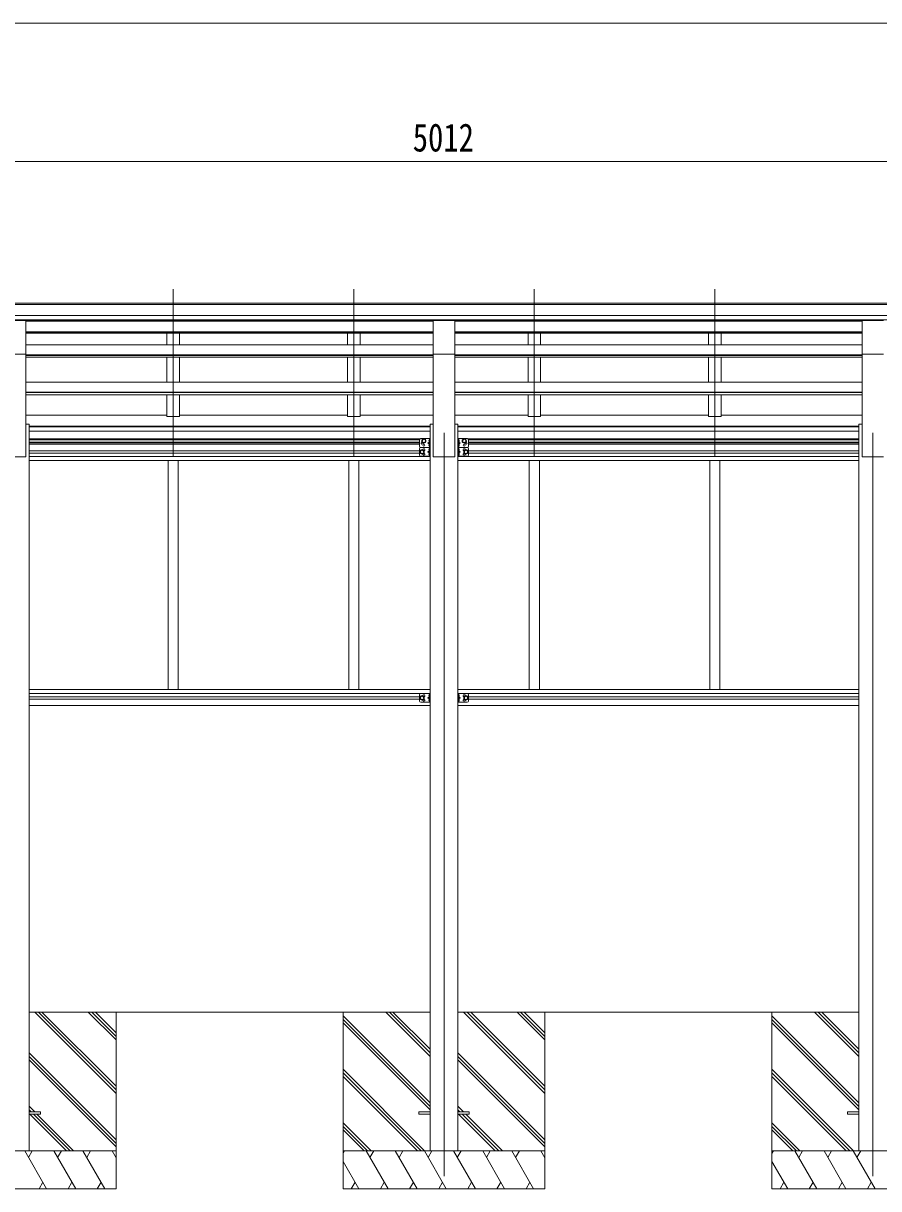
# Model space of a CAD drawing. Units: millimetres at full size; details may follow other scales. Extents: x -8385 to 8479, y -5853 to 5787.
# Drawn here: x 3158 to 6550, y -2838 to 1780 of the extents above; entities that cross this region are included whole.
import ezdxf
from ezdxf.enums import TextEntityAlignment as Align

# ---------------------------------------------------------------- set-up
doc = ezdxf.new("R2010")
doc.units = ezdxf.units.MM
doc.header["$LTSCALE"] = 30
for name, color, linetype, lineweight in [('0-0_0', 7, 'Continuous', 9), ('0-1_本体', 4, 'Continuous', 9), ('0-2_部品', 7, 'Continuous', 9), ('0-8_PARTS2', 2, 'Continuous', 9), ('0-A_寸法', 6, 'Continuous', 9), ('1-1_GLASS', 4, 'Continuous', 9), ('1-2_GLASS_SEAL', 7, 'Continuous', 9)]:
    doc.layers.add(name, color=color, linetype=linetype, lineweight=lineweight)
doc.styles.add('ＭＳ ゴシック', font='')
doc.styles.get('ＭＳ ゴシック').set_extended_font_data('MS Gothic')

msp = doc.modelspace()

# ---------------------------------------------------------------- linework, layer by layer
at = {"layer": '0-0_0'}
for p, q in [((4771.5, -2138.5), (3181.5, -2138.5)), ((3526.5, -2460.96), (3204.04, -2138.5)), ((3526.5, -2446.81), (3218.18, -2138.5)), ((3526.5, -2432.67), (3232.32, -2138.5)), ((3526.5, -2248.83), (3416.17, -2138.5)), ((3526.5, -2234.68), (3430.31, -2138.5)), ((3526.5, -2220.54), (3444.45, -2138.5)), ((3526.5, -2138.5), (3526.5, -2838.5)), ((4426.5, -2138.5), (4426.5, -2838.5)), ((4771.5, -2498.17), (4426.5, -2153.18)), ((4771.5, -2512.31), (4426.5, -2167.32)), ((4771.5, -2314.33), (4595.67, -2138.5)), ((4771.5, -2300.18), (4609.81, -2138.5)), ((4771.5, -2286.04), (4623.95, -2138.5)), ((6471.5, -2138.5), (4881.5, -2138.5)), ((5226.5, -2460.96), (4904.04, -2138.5)), ((5226.5, -2446.81), (4918.18, -2138.5)), ((5226.5, -2432.67), (4932.32, -2138.5)), ((5226.5, -2248.83), (5116.17, -2138.5)), ((5226.5, -2234.68), (5130.31, -2138.5)), ((5226.5, -2220.54), (5144.45, -2138.5)), ((5226.5, -2138.5), (5226.5, -2838.5)), ((6126.5, -2138.5), (6126.5, -2838.5)), ((6471.5, -2498.17), (6126.5, -2153.18)), ((6471.5, -2512.31), (6126.5, -2167.32)), ((6471.5, -2314.33), (6295.67, -2138.5)), ((6471.5, -2300.18), (6309.81, -2138.5)), ((6471.5, -2286.04), (6323.95, -2138.5)), ((4771.5, -2526.46), (4426.5, -2181.46)), ((6471.5, -2526.46), (6126.5, -2181.46)), ((3526.5, -2644.8), (3181.5, -2299.81)), ((5226.5, -2644.8), (4881.5, -2299.81)), ((3526.5, -2658.95), (3181.5, -2313.95)), ((3526.5, -2673.09), (3181.5, -2328.09)), ((5226.5, -2658.95), (4881.5, -2313.95)), ((5226.5, -2673.09), (4881.5, -2328.09)), ((4749.69, -2688.5), (4426.5, -2365.31)), ((4735.55, -2688.5), (4426.5, -2379.45)), ((4721.41, -2688.5), (4426.5, -2393.59)), ((6449.69, -2688.5), (6126.5, -2365.31)), ((6435.55, -2688.5), (6126.5, -2379.45)), ((6421.41, -2688.5), (6126.5, -2393.59)), ((3203.56, -2534), (3181.5, -2511.94)), ((3189.42, -2534), (3181.5, -2526.08)), ((4903.56, -2534), (4881.5, -2511.94)), ((4889.42, -2534), (4881.5, -2526.08)), ((3329.78, -2688.5), (3184.28, -2543)), ((3343.92, -2688.5), (3198.42, -2543)), ((3358.06, -2688.5), (3212.56, -2543)), ((4537.56, -2688.5), (4426.5, -2577.44)), ((5029.78, -2688.5), (4884.28, -2543)), ((5043.92, -2688.5), (4898.42, -2543)), ((5058.06, -2688.5), (4912.56, -2543)), ((6237.56, -2688.5), (6126.5, -2577.44)), ((4523.42, -2688.5), (4426.5, -2591.58)), ((4509.28, -2688.5), (4426.5, -2605.72)), ((6223.42, -2688.5), (6126.5, -2591.58)), ((6209.28, -2688.5), (6126.5, -2605.72)), ((2726.5, -2688.5), (3526.5, -2688.5)), ((3250.82, -2838.5), (3164.21, -2688.5)), ((3179.21, -2714.48), (3194.21, -2688.5)), ((3366.29, -2838.49), (3279.68, -2688.5)), ((3294.68, -2714.48), (3309.69, -2688.5)), ((3481.76, -2838.5), (3395.15, -2688.5)), ((3410.15, -2714.48), (3425.15, -2688.49)), ((3526.5, -2716), (3510.62, -2688.5)), ((4426.5, -2688.5), (5226.5, -2688.5)), ((4432.33, -2688.5), (4426.5, -2698.6)), ((4604.4, -2838.5), (4517.8, -2688.5)), ((4547.8, -2688.5), (4532.8, -2714.48)), ((4719.87, -2838.5), (4633.27, -2688.5)), ((4648.27, -2714.48), (4663.27, -2688.5)), ((4835.35, -2838.5), (4748.74, -2688.5)), ((4763.74, -2714.48), (4778.74, -2688.49)), ((4950.82, -2838.5), (4864.21, -2688.5)), ((4879.21, -2714.48), (4894.21, -2688.5)), ((5066.29, -2838.49), (4979.68, -2688.5)), ((4994.68, -2714.48), (5009.69, -2688.5)), ((5181.76, -2838.5), (5095.15, -2688.5)), ((5110.15, -2714.48), (5125.15, -2688.49)), ((5226.5, -2716), (5210.62, -2688.5)), ((6126.5, -2688.5), (6926.5, -2688.5)), ((6132.33, -2688.5), (6126.5, -2698.6)), ((6304.4, -2838.5), (6217.8, -2688.5)), ((6247.8, -2688.5), (6232.8, -2714.48)), ((6419.87, -2838.5), (6333.27, -2688.5)), ((6348.27, -2714.48), (6363.27, -2688.5)), ((6535.35, -2838.5), (6448.74, -2688.5)), ((6463.74, -2714.48), (6478.74, -2688.49)), ((4488.93, -2838.5), (4426.5, -2730.36)), ((6188.93, -2838.5), (6126.5, -2730.36)), ((3235.82, -2812.51), (3220.82, -2838.5)), ((3351.29, -2812.52), (3336.29, -2838.49)), ((3466.76, -2812.52), (3451.76, -2838.5)), ((4473.94, -2812.52), (4458.94, -2838.5)), ((4589.41, -2812.52), (4574.41, -2838.5)), ((4704.88, -2812.52), (4689.88, -2838.5)), ((4820.35, -2812.52), (4805.35, -2838.5)), ((4935.82, -2812.51), (4920.82, -2838.5)), ((5051.29, -2812.52), (5036.29, -2838.49)), ((5166.76, -2812.52), (5151.76, -2838.5)), ((6173.94, -2812.52), (6158.94, -2838.5)), ((6289.41, -2812.52), (6274.41, -2838.5)), ((6404.88, -2812.52), (6389.88, -2838.5)), ((6520.35, -2812.52), (6505.35, -2838.5)), ((3526.5, -2838.5), (2726.5, -2838.5)), ((5226.5, -2838.5), (4426.5, -2838.5)), ((6926.5, -2838.5), (6126.5, -2838.5))]:
    msp.add_line(p, q, dxfattribs=at)
at = {"layer": '0-1_本体'}
for p, q in [((7326, 671.04), (2327, 671.04)), ((7326, 665.68), (2327, 665.68)), ((7326, 622.17), (2327, 622.16)), ((7326, 604.49), (2327, 604.49)), ((4784, 602.12), (3169, 602.12)), ((3727.5, 602.12), (3727.5, 599.16)), ((3777.5, 602.12), (3777.5, 599.16)), ((4443.5, 602.12), (4443.5, 599.16)), ((4493.5, 602.12), (4493.5, 599.16)), ((6484, 602.12), (4869, 602.12)), ((5159.5, 602.12), (5159.5, 599.16)), ((5209.5, 602.12), (5209.5, 599.16)), ((5875.5, 602.12), (5875.5, 599.16)), ((5925.5, 602.12), (5925.5, 599.16)), ((4784, 599.16), (3169, 599.16)), ((4784, 557.21), (3169, 557.21)), ((4784, 555.51), (3169, 555.51)), ((6484, 599.16), (4869, 599.16)), ((6484, 557.21), (4869, 557.21)), ((6484, 555.51), (4869, 555.51)), ((4784, 551.73), (3169, 551.73)), ((3727.5, 551.73), (3727.5, 506.31)), ((3777.5, 551.73), (3777.5, 506.31)), ((4443.5, 551.73), (4443.5, 506.31)), ((4493.5, 551.73), (4493.5, 506.31)), ((6484, 551.73), (4869, 551.73)), ((5159.5, 551.73), (5159.5, 506.31)), ((5209.5, 551.73), (5209.5, 506.31)), ((5875.5, 551.73), (5875.5, 506.31)), ((5925.5, 551.73), (5925.5, 506.31)), ((4784, 506.31), (3169, 506.31)), ((3169, 61.51), (3169, 468.47)), ((4784, 465.72), (3169, 465.72)), ((4784, 464.03), (3169, 464.03)), ((4784, 61.51), (4784, 468.47)), ((6484, 506.31), (4869, 506.31)), ((4869, 61.51), (4869, 468.47)), ((6484, 465.72), (4869, 465.72)), ((6484, 464.03), (4869, 464.03)), ((6484, 61.51), (6484, 468.47)), ((4784, 457.17), (3169, 457.17)), ((3727.5, 457.17), (3727.5, 358.06)), ((3777.5, 457.17), (3777.5, 358.06)), ((4443.5, 457.17), (4443.5, 358.06)), ((4493.5, 457.17), (4493.5, 358.06)), ((6484, 457.17), (4869, 457.17)), ((5159.5, 457.17), (5159.5, 358.06)), ((5209.5, 457.17), (5209.5, 358.06)), ((5875.5, 457.17), (5875.5, 358.06)), ((5925.5, 457.17), (5925.5, 358.06)), ((4784, 358.06), (3169, 358.06)), ((6484, 358.06), (4869, 358.06)), ((4784, 318.92), (3169, 318.92)), ((4784, 317.26), (3169, 317.26)), ((4784, 307.61), (3169, 307.61)), ((3777.5, 307.61), (3777.5, 222.12)), ((4493.5, 307.61), (4493.5, 222.12)), ((6484, 318.92), (4869, 318.92)), ((6484, 317.26), (4869, 317.26)), ((6484, 307.61), (4869, 307.61)), ((5209.5, 307.61), (5209.5, 222.12)), ((5925.5, 307.61), (5925.5, 222.12)), ((3727.5, 227.33), (3169, 227.33)), ((3181.5, 191.51), (3169, 191.51)), ((3181.5, 191.51), (3181.5, -2688.49)), ((4443.5, 227.33), (3777.5, 227.33)), ((4784, 226.91), (4493.5, 226.91)), ((4784, 191.51), (4771.5, 191.51)), ((4771.5, 191.51), (4771.5, -2688.49)), ((5159.5, 227.33), (4869, 227.33)), ((4881.5, 191.51), (4869, 191.51)), ((4881.5, 191.51), (4881.5, -2688.49)), ((5875.5, 227.33), (5209.5, 227.33)), ((6484, 227.33), (5925.5, 227.33)), ((6484, 191.51), (6471.5, 191.51)), ((6471.5, 191.51), (6471.5, -2688.49)), ((4771.5, 183.02), (3181.5, 183.02)), ((4771.5, 181.64), (3181.5, 181.64)), ((4771.5, 164.47), (3181.5, 164.47)), ((6471.5, 183.02), (4881.5, 183.02)), ((6471.5, 181.64), (4881.5, 181.64)), ((6471.5, 164.47), (4881.5, 164.47)), ((3169, 61.51), (3084, 61.51)), ((4869, 61.51), (4784, 61.51)), ((6569, 61.51), (6484, 61.51))]:
    msp.add_line(p, q, dxfattribs=at)
for points in [[(3727.5, 307.61), (3727.5, 222.12), (3777.5, 222.12)], [(4443.5, 307.61), (4443.5, 222.12), (4493.5, 222.12)], [(5159.5, 307.61), (5159.5, 222.12), (5209.5, 222.12)], [(5875.5, 307.61), (5875.5, 222.12), (5925.5, 222.12)]]:
    msp.add_lwpolyline(points, dxfattribs=at)
at = {"layer": '0-2_部品'}
for p, q in [((3169, 602.62), (3084, 602.62)), ((3169, 468.47), (3169, 602.62)), ((4869, 602.62), (4784, 602.62)), ((4784, 468.47), (4784, 602.62)), ((4869, 468.47), (4869, 602.62)), ((6569, 602.62), (6484, 602.62)), ((6484, 468.47), (6484, 602.62)), ((3169, 468.47), (3084, 468.47)), ((4869, 468.47), (4784, 468.47)), ((6569, 468.47), (6484, 468.47))]:
    msp.add_line(p, q, dxfattribs=at)
at = {"layer": '0-2_部品', "color": 4}
for p, q in [((3181.5, -2533.99), (3226.5, -2533.99)), ((3226.5, -2533.99), (3226.5, -2542.99)), ((4726.5, -2533.99), (4726.5, -2542.99)), ((4726.5, -2533.99), (4771.5, -2533.99)), ((4881.5, -2533.99), (4926.5, -2533.99)), ((4926.5, -2533.99), (4926.5, -2542.99)), ((6426.5, -2533.99), (6426.5, -2542.99)), ((6426.5, -2533.99), (6471.5, -2533.99)), ((3181.5, -2542.99), (3226.5, -2542.99)), ((4726.5, -2542.99), (4771.5, -2542.99)), ((4881.5, -2542.99), (4926.5, -2542.99)), ((6426.5, -2542.99), (6471.5, -2542.99))]:
    msp.add_line(p, q, dxfattribs=at)
at = {"layer": '0-8_PARTS2'}
for p, q in [((3752.5, 63.85), (3752.5, 726.37)), ((4468.5, 63.85), (4468.5, 726.37)), ((5184.5, 63.85), (5184.5, 726.37)), ((5900.5, 63.85), (5900.5, 726.37)), ((4826.5, 157.64), (4826.5, -2788.5)), ((6526.5, 157.64), (6526.5, -2788.5))]:
    msp.add_line(p, q, dxfattribs=at)
at = {"layer": '0-A_寸法'}
for p, q in [((-2711.5, 1780.29), (7352.5, 1780.29)), ((7332.5, 1232.76), (2320.5, 1232.76))]:
    msp.add_line(p, q, dxfattribs=at)
at = {"layer": '1-1_GLASS'}
for p, q in [((3181.5, 133.21), (4731.5, 133.21)), ((3181.5, 129.71), (4729.53, 129.71)), ((3181.5, 120.71), (4729.5, 120.71)), ((3181.5, 117.21), (4729.5, 117.21)), ((4729.5, 112.21), (3181.5, 112.21)), ((4921.5, 133.21), (6471.5, 133.21)), ((4923.48, 129.71), (6471.5, 129.71)), ((4923.5, 120.71), (6471.5, 120.71)), ((4923.5, 117.21), (6471.5, 117.21)), ((6471.5, 112.21), (4923.5, 112.21)), ((3084, 61.5), (3169, 61.5)), ((3181.5, 86.21), (4729.5, 86.21)), ((3181.5, 77.21), (4729.5, 77.21)), ((3181.5, 63.71), (4771.5, 63.71)), ((3181.5, 47.71), (4771.5, 47.71)), ((3732.5, 47.71), (3732.5, -559.29)), ((3772.5, 47.71), (3772.5, -559.29)), ((4448.5, 47.71), (4448.5, -559.29)), ((4488.5, 47.71), (4488.5, -559.29)), ((4784, 61.5), (4869, 61.5)), ((4881.5, 63.71), (6471.5, 63.71)), ((4881.5, 47.71), (6471.5, 47.71)), ((4923.5, 86.21), (6471.5, 86.21)), ((4923.5, 77.21), (6471.5, 77.21)), ((5164.5, 47.71), (5164.5, -559.29)), ((5204.5, 47.71), (5204.5, -559.29)), ((5880.5, 47.71), (5880.5, -559.29)), ((5920.5, 47.71), (5920.5, -559.29)), ((6484, 61.5), (6569, 61.5)), ((3732.5, -51.79), (3732.5, -859.79)), ((3772.5, -51.79), (3772.5, -859.79)), ((4448.5, -51.79), (4448.5, -859.79)), ((4488.5, -51.79), (4488.5, -859.79)), ((5164.5, -51.79), (5164.5, -859.79)), ((5204.5, -51.79), (5204.5, -859.79)), ((5880.5, -51.79), (5880.5, -859.79)), ((5920.5, -51.79), (5920.5, -859.79)), ((3181.5, -859.79), (4771.5, -859.79)), ((3181.5, -875.29), (4771.5, -875.29)), ((4881.5, -859.79), (6471.5, -859.79)), ((4881.5, -875.29), (6471.5, -875.29)), ((3181.5, -888.79), (4729.5, -888.79)), ((3181.5, -897.79), (4729.5, -897.79)), ((4923.5, -888.79), (6471.5, -888.79)), ((4923.5, -897.79), (6471.5, -897.79)), ((3181.5, -923.79), (4771.5, -923.79)), ((4881.5, -923.79), (6471.5, -923.79))]:
    msp.add_line(p, q, dxfattribs=at)
at = {"layer": '1-2_GLASS_SEAL'}
for p, q in [((4729.5, 129.21), (4729.5, 104.21)), ((4729.5, 94.21), (4729.5, 69.21)), ((4734.5, 134.21), (4771.5, 134.21)), ((4734.5, 99.21), (4771.5, 99.21)), ((4769, 116.71), (4762, 116.71)), ((4768.5, 129.71), (4767.7, 129.57)), ((4768.5, 121.71), (4767.7, 121.86)), ((4768.5, 111.71), (4767.7, 111.57)), ((4768.5, 103.71), (4767.7, 103.86)), ((4768.5, 94.71), (4767.7, 94.57)), ((4768.5, 121.71), (4769, 121.8)), ((4768.5, 103.71), (4769, 103.8)), ((4769, 134.21), (4769, 99.21)), ((4769, 99.21), (4769, 64.21)), ((4771.5, 134.21), (4771.5, 99.21)), ((4881.5, 134.21), (4881.5, 99.21)), ((4918.5, 134.21), (4881.5, 134.21)), ((4918.5, 99.21), (4881.5, 99.21)), ((4884, 134.21), (4884, 99.21)), ((4884.5, 121.71), (4884, 121.8)), ((4884, 116.71), (4891, 116.71)), ((4884.5, 103.71), (4884, 103.8)), ((4884, 99.21), (4884, 64.21)), ((4884.5, 129.71), (4885.3, 129.57)), ((4884.5, 121.71), (4885.3, 121.86)), ((4884.5, 111.71), (4885.3, 111.57)), ((4884.5, 103.71), (4885.3, 103.86)), ((4884.5, 94.71), (4885.3, 94.57)), ((4923.5, 129.21), (4923.5, 104.21)), ((4923.5, 94.21), (4923.5, 69.21)), ((4734.5, 64.21), (4771.5, 64.21)), ((4769, 81.71), (4762, 81.71)), ((4768.5, 86.71), (4767.7, 86.86)), ((4768.5, 76.71), (4767.7, 76.57)), ((4768.5, 68.71), (4767.7, 68.86)), ((4768.5, 86.71), (4769, 86.8)), ((4768.5, 68.71), (4769, 68.8)), ((4918.5, 64.21), (4881.5, 64.21)), ((4884.5, 86.71), (4884, 86.8)), ((4884, 81.71), (4891, 81.71)), ((4884.5, 68.71), (4884, 68.8)), ((4884.5, 86.71), (4885.3, 86.86)), ((4884.5, 76.71), (4885.3, 76.57)), ((4884.5, 68.71), (4885.3, 68.86)), ((4734.5, -875.79), (4771.5, -875.79)), ((4769, -875.79), (4769, -910.79)), ((4771.5, -875.79), (4771.5, -910.79)), ((4881.5, -875.79), (4881.5, -910.79)), ((4918.5, -875.79), (4881.5, -875.79)), ((4884, -875.79), (4884, -910.79)), ((4729.5, -880.79), (4729.5, -905.79)), ((4734.5, -910.79), (4771.5, -910.79)), ((4769, -893.29), (4762, -893.29)), ((4768.5, -880.29), (4767.7, -880.43)), ((4768.5, -888.29), (4767.7, -888.14)), ((4768.5, -898.29), (4767.7, -898.43)), ((4768.5, -906.29), (4767.7, -906.14)), ((4768.5, -888.29), (4769, -888.2)), ((4768.5, -906.29), (4769, -906.2)), ((4918.5, -910.79), (4881.5, -910.79)), ((4884.5, -888.29), (4884, -888.2)), ((4884, -893.29), (4891, -893.29)), ((4884.5, -906.29), (4884, -906.2)), ((4884.5, -880.29), (4885.3, -880.43)), ((4884.5, -888.29), (4885.3, -888.14)), ((4884.5, -898.29), (4885.3, -898.43)), ((4884.5, -906.29), (4885.3, -906.14)), ((4923.5, -880.79), (4923.5, -905.79))]:
    msp.add_line(p, q, dxfattribs=at)
for points in [[(4734.5, 99.21), (4771.5, 99.21), (4771.5, 64.21)], [(4769, 121.71), (4762, 116.71), (4769, 111.71)], [(4769.39, 125.71), (4768.75, 126.9), (4766.52, 128.01)], [(4769.39, 125.71), (4768.75, 124.53), (4766.52, 123.41)], [(4769.39, 107.71), (4768.75, 108.9), (4766.52, 110.01)], [(4769.39, 107.71), (4768.75, 106.53), (4766.52, 105.41)], [(4769.39, 90.71), (4768.75, 91.9), (4766.52, 93.01)], [(4768.5, 121.71), (4768.5, 129.71), (4769, 129.63), (4769, 121.8)], [(4768.5, 103.71), (4768.5, 111.71), (4769, 111.63), (4769, 103.8)], [(4768.5, 86.71), (4768.5, 94.71), (4769, 94.63), (4769, 86.8)], [(4918.5, 99.21), (4881.5, 99.21), (4881.5, 64.21)], [(4883.62, 125.71), (4884.25, 126.9), (4886.48, 128.01)], [(4883.62, 125.71), (4884.25, 124.53), (4886.48, 123.41)], [(4883.62, 107.71), (4884.25, 108.9), (4886.48, 110.01)], [(4883.62, 107.71), (4884.25, 106.53), (4886.48, 105.41)], [(4883.62, 90.71), (4884.25, 91.9), (4886.48, 93.01)], [(4884.5, 121.71), (4884.5, 129.71), (4884, 129.63), (4884, 121.8)], [(4884, 121.71), (4891, 116.71), (4884, 111.71)], [(4884.5, 103.71), (4884.5, 111.71), (4884, 111.63), (4884, 103.8)], [(4884.5, 86.71), (4884.5, 94.71), (4884, 94.63), (4884, 86.8)], [(4769, 86.71), (4762, 81.71), (4769, 76.71)], [(4769.39, 90.71), (4768.75, 89.53), (4766.52, 88.41)], [(4769.39, 72.71), (4768.75, 73.9), (4766.52, 75.01)], [(4769.39, 72.71), (4768.75, 71.53), (4766.52, 70.41)], [(4768.5, 68.71), (4768.5, 76.71), (4769, 76.63), (4769, 68.8)], [(4883.62, 90.71), (4884.25, 89.53), (4886.48, 88.41)], [(4883.62, 72.71), (4884.25, 73.9), (4886.48, 75.01)], [(4883.62, 72.71), (4884.25, 71.53), (4886.48, 70.41)], [(4884, 86.71), (4891, 81.71), (4884, 76.71)], [(4884.5, 68.71), (4884.5, 76.71), (4884, 76.63), (4884, 68.8)], [(4769, -888.29), (4762, -893.29), (4769, -898.29)], [(4769.39, -884.29), (4768.75, -883.1), (4766.52, -881.99)], [(4769.39, -884.29), (4768.75, -885.47), (4766.52, -886.59)], [(4769.39, -902.29), (4768.75, -901.1), (4766.52, -899.99)], [(4769.39, -902.29), (4768.75, -903.47), (4766.52, -904.59)], [(4768.5, -888.29), (4768.5, -880.29), (4769, -880.37), (4769, -888.2)], [(4768.5, -906.29), (4768.5, -898.29), (4769, -898.37), (4769, -906.2)], [(4883.62, -884.29), (4884.25, -883.1), (4886.48, -881.99)], [(4883.62, -884.29), (4884.25, -885.47), (4886.48, -886.59)], [(4883.62, -902.29), (4884.25, -901.1), (4886.48, -899.99)], [(4883.62, -902.29), (4884.25, -903.47), (4886.48, -904.59)], [(4884.5, -888.29), (4884.5, -880.29), (4884, -880.37), (4884, -888.2)], [(4884, -888.29), (4891, -893.29), (4884, -898.29)], [(4884.5, -906.29), (4884.5, -898.29), (4884, -898.37), (4884, -906.2)]]:
    msp.add_lwpolyline(points, dxfattribs=at)
for points in [[(4746.5, 117.71), (4753, 121.46), (4753, 128.97), (4746.5, 132.72), (4740, 128.97), (4740, 121.46)], [(4906.5, 117.71), (4900, 121.46), (4900, 128.97), (4906.5, 132.72), (4913, 128.97), (4913, 121.46)], [(4739.5, 74.21), (4746, 77.96), (4746, 85.47), (4739.5, 89.22), (4733, 85.47), (4733, 77.96)], [(4913.5, 74.21), (4907, 77.96), (4907, 85.47), (4913.5, 89.22), (4920, 85.47), (4920, 77.96)], [(4739.5, -900.79), (4746, -897.04), (4746, -889.53), (4739.5, -885.78), (4733, -889.53), (4733, -897.04)], [(4913.5, -900.79), (4907, -897.04), (4907, -889.53), (4913.5, -885.78), (4920, -889.53), (4920, -897.04)]]:
    msp.add_lwpolyline(points, close=True, dxfattribs=at)
for centre, radius in [((4746.5, 125.21), 8.5), ((4746.5, 125.21), 7.5), ((4746.5, 125.21), 6.5), ((4746.5, 108.21), 4.25), ((4906.5, 125.21), 8.5), ((4906.5, 125.21), 7.5), ((4906.5, 125.21), 6.5), ((4906.5, 108.21), 4.25), ((4739.5, 81.71), 8.5), ((4739.5, 81.71), 7.5), ((4739.5, 81.71), 6.5), ((4913.5, 81.71), 8.5), ((4913.5, 81.71), 7.5), ((4913.5, 81.71), 6.5), ((4739.5, -893.29), 8.5), ((4739.5, -893.29), 7.5), ((4739.5, -893.29), 6.5), ((4913.5, -893.29), 8.5), ((4913.5, -893.29), 7.5), ((4913.5, -893.29), 6.5)]:
    msp.add_circle(centre, radius, dxfattribs=at)
for centre, radius, start, end in [((4734.5, 129.21), 5, 90, 180), ((4734.5, 104.21), 5, 180, 270), ((4734.5, 94.21), 5, 90, 180), ((4739.5, 116.71), 4.25, 94.76077, 6.29431), ((4746.5, 90.21), 4.25, 274.76077, 186.29431), ((4772.6, 125.71), 6.5, 147.94412, 212.05588), ((4772.6, 107.71), 6.5, 147.94412, 212.05588), ((4772.6, 90.71), 6.5, 147.94412, 212.05588), ((4767.86, 128.69), 0.9, 100, 147.94412), ((4767.86, 122.74), 0.9, 212.05588, 260), ((4767.86, 110.69), 0.9, 100, 147.94412), ((4767.86, 104.74), 0.9, 212.05588, 260), ((4767.86, 93.69), 0.9, 100, 147.94412), ((4885.15, 128.69), 0.9, 32.05588, 80), ((4885.15, 122.74), 0.9, 280, 327.94412), ((4885.15, 110.69), 0.9, 32.05588, 80), ((4885.15, 104.74), 0.9, 280, 327.94412), ((4885.15, 93.69), 0.9, 32.05588, 80), ((4880.4, 125.71), 6.5, 327.94412, 32.05588), ((4880.4, 107.71), 6.5, 327.94412, 32.05588), ((4880.4, 90.71), 6.5, 327.94412, 32.05588), ((4906.5, 90.21), 4.25, 353.70569, 265.23923), ((4913.5, 116.71), 4.25, 173.70569, 85.23923), ((4918.5, 129.21), 5, 0, 90), ((4918.5, 104.21), 5, 270, 0), ((4918.5, 94.21), 5, 0, 90), ((4734.5, 69.21), 5, 180, 270), ((4746.5, 73.21), 4.25, 173.70569, 85.23923), ((4772.6, 72.71), 6.5, 147.94412, 212.05588), ((4767.86, 87.74), 0.9, 212.05588, 260), ((4767.86, 75.69), 0.9, 100, 147.94412), ((4767.86, 69.74), 0.9, 212.05588, 260), ((4885.15, 87.74), 0.9, 280, 327.94412), ((4885.15, 75.69), 0.9, 32.05588, 80), ((4885.15, 69.74), 0.9, 280, 327.94412), ((4880.4, 72.71), 6.5, 327.94412, 32.05588), ((4906.5, 73.21), 4.25, 94.76077, 6.29431), ((4918.5, 69.21), 5, 270, 0), ((4734.5, -880.79), 5, 90, 180), ((4918.5, -880.79), 5, 0, 90), ((4734.5, -905.79), 5, 180, 270), ((4746.5, -884.79), 4.25, 274.76077, 186.29431), ((4746.5, -901.79), 4.25, 173.70569, 85.23923), ((4772.6, -884.29), 6.5, 147.94412, 212.05588), ((4772.6, -902.29), 6.5, 147.94412, 212.05588), ((4767.86, -881.31), 0.9, 100, 147.94412), ((4767.86, -887.26), 0.9, 212.05588, 260), ((4767.86, -899.31), 0.9, 100, 147.94412), ((4767.86, -905.26), 0.9, 212.05588, 260), ((4885.15, -881.31), 0.9, 32.05588, 80), ((4885.15, -887.26), 0.9, 280, 327.94412), ((4885.15, -899.31), 0.9, 32.05588, 80), ((4885.15, -905.26), 0.9, 280, 327.94412), ((4880.4, -884.29), 6.5, 327.94412, 32.05588), ((4880.4, -902.29), 6.5, 327.94412, 32.05588), ((4906.5, -884.79), 4.25, 353.70569, 265.23923), ((4906.5, -901.79), 4.25, 94.76077, 6.29431), ((4918.5, -905.79), 5, 270, 0)]:
    msp.add_arc(centre, radius, start, end, dxfattribs=at)

# ---------------------------------------------------------------- texts
at = {"layer": '0-A_寸法', "color": 7, "style": 'ＭＳ ゴシック', "width": 0.8}
msp.add_text('5012', height=111.4, dxfattribs=at).set_placement((4702.5, 1238.76), align=Align.BOTTOM_LEFT)

doc.saveas('drawing.dxf')
